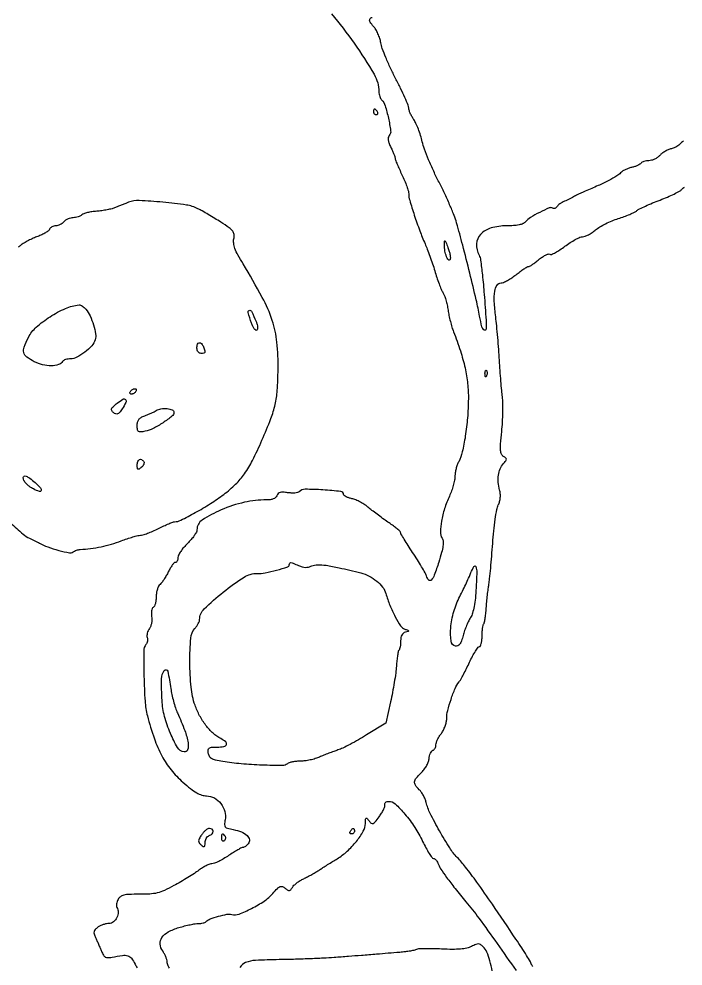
# Model space of a CAD drawing. Extents: x 163 to 1119, y 2 to 1130.
# Drawn here: x 629.5 to 874, y 378.3 to 727.2 of the extents above; entities that cross this region are included whole.
import ezdxf

# ---------------------------------------------------------------- set-up
doc = ezdxf.new("R2010")
doc.units = 0

msp = doc.modelspace()

# ---------------------------------------------------------------- linework, layer by layer
for points in [[(744.547069, 729.101029, -0.021566), (752.87647, 718.259377, -0.019891), (760.241526, 706.824216, -0.133897), (762, 700.375406, 0.044581), (762.074166, 699.545242, 0.036837), (762.295595, 698.684681, 0.038271), (762.620277, 697.920974, 0.076877), (763.006279, 697.393721, -0.12191), (764.307177, 695.237087, -0.022056), (765.501392, 690.675418, -0.018425), (766.322338, 686.034914, -0.210785), (765.825839, 684.290149, 0.125708), (765.474933, 683.549819, 0.081159), (765.445794, 682.596373, 0.057589), (765.748786, 681.391989, 0.025313), (766.408286, 679.88339, -0.009785), (767.01777, 678.599342, -0.012113), (767.532434, 677.379923, -0.010512), (767.915593, 676.343555, -0.083469), (768, 675.841459, 0.092893), (768.103253, 675.290491, 0.005577), (768.734375, 673.717967, 0.008207), (769.542354, 671.855045, 0.00596), (770.5, 669.807944, -0.012417), (771.457079, 667.691262, -0.014098), (772.265625, 665.616625, -0.013361), (772.852773, 663.825108, -0.072624), (773, 662.816828, 0.071653), (773.345492, 660.418332, 0.007438), (775.039372, 654.961792, 0.010069), (777.051702, 649.200054, 0.016661), (779.007727, 644.434322, -0.014044), (779.830879, 642.458263, -0.006304), (780.806023, 639.81973, -0.006235), (781.767217, 637.003726, -0.008437), (782.560873, 634.434322, 0.009477), (783.313461, 632.015722, 0.009815), (784.148954, 629.655707, 0.009575), (784.950637, 627.642887, 0.04116), (785.546295, 626.5, -0.051951), (786.075914, 625.428118, -0.017338), (786.627652, 623.765625, -0.017044), (787.115194, 621.869539, -0.018634), (787.456029, 620, 0.015652), (787.804511, 618.021751, 0.010635), (788.318998, 615.79375, 0.010725), (788.908157, 613.66214, 0.021073), (789.483523, 612, -0.0156), (792.016111, 604.934833, -0.023973), (793.717944, 598.665297, -0.026917), (794.673725, 592.864478, -0.030395), (794.948565, 587.226248, -0.017329), (794.625868, 580.323998, -0.017956), (793.82687, 573.542625, -0.018313), (792.707115, 567.714406, -0.063708), (791.381602, 564.12422, 0.03556), (790.856435, 562.915365, 0.022658), (790.412738, 561.446936, 0.022745), (790.107113, 559.959449, 0.038761), (790.006161, 558.695136, -0.049605), (789.865497, 557.311659, -0.018286), (789.404373, 555.402747, -0.017914), (788.745206, 553.340799, -0.020559), (787.966174, 551.425748, 0.030095), (786.194267, 546.820376, 0.033538), (785.062766, 542.197983, 0.034878), (784.65113, 538.226846, 0.149041), (785.261962, 535.95214, -0.122253), (785.652044, 534.754802, -0.052361), (785.59619, 533.061704, -0.03326), (785.100884, 530.668709, -0.010127), (784.039136, 527.121712, -0.010084), (782.398896, 522.352799, -0.095112), (781.289199, 520.506112, -0.447811), (780.358997, 520.507982, -0.105234), (779.486602, 522.042213, 0.048677), (778.989329, 523.203422, 0.007233), (777.730686, 525.420398, 0.008086), (776.158707, 528.001754, 0.006885), (774.419215, 530.67463, -0.004787), (772.725785, 533.253006, -0.007128), (771.298144, 535.543864, -0.003504), (770.133081, 537.505086, -0.133033), (770, 537.996417, 0.208782), (769.821196, 538.40596, 0.011562), (768.751562, 539.352406, 0.016282), (767.378418, 540.437355, 0.011061), (765.75, 541.585222, -0.007294), (763.891099, 542.874707, -0.004983), (761.81557, 544.39127, -0.005023), (759.843511, 545.893667, -0.010104), (758.32428, 547.125453, 0.029864), (756.883392, 548.202263, 0.022259), (755.178357, 549.218674, 0.022666), (753.479076, 550.034768, 0.046584), (752.07428, 550.483685, -0.0239), (750.89659, 550.802018, -0.035229), (749.90307, 551.201394, -0.038311), (749.188158, 551.619531, -0.246038), (749, 551.978762, 0.380625), (747.979718, 553.124862, 0.012678), (741.409371, 553.722238, 0.015148), (734.845223, 553.95223, 0.200142), (732.648326, 553.048326, -0.142901), (732.089413, 552.741887, -0.034556), (731.035532, 552.584167, -0.032672), (729.752535, 552.566014, -0.027432), (728.399737, 552.709983, 0.02504), (726.725468, 552.896265, 0.082817), (725.625727, 552.780899, 0.127995), (724.894375, 552.357888, 0.106753), (724.401709, 551.604454, -0.11684), (723.923174, 550.903527, -0.085022), (723.125297, 550.392673, -0.06685), (722.020353, 550.091191, -0.037948), (720.633989, 550.012078, 0.061214), (712.506488, 549.168538, 0.044865), (703.879052, 546.353836, 0.04468), (696.929471, 542.608248, 0.251926), (695, 539.021853, -0.126535), (694.783671, 538.180717, -0.02631), (693.971875, 536.874507, -0.026064), (692.839848, 535.418295, -0.022031), (691.5, 534, 0.024306), (690.160285, 532.568864, 0.027769), (689.028125, 531.074288, 0.028577), (688.222855, 529.717483, 0.120197), (688, 528.803833, -0.050865), (687.929602, 528.113614, -0.070817), (687.720032, 527.529876, -0.090909), (687.410723, 527.137368, -0.182505), (687.046917, 527, 0.205527), (686.581222, 526.800131, 0.029053), (685.892337, 525.985386, 0.029178), (685.1521, 524.868889, 0.021016), (684.454802, 523.545996, -0.01787), (683.723912, 522.13797, -0.017064), (682.88367, 520.763377, -0.017288), (682.059092, 519.601881, -0.056596), (681.407885, 518.923551, 0.103544), (680.866833, 518.243033, 0.040353), (680.413566, 517.123519, 0.037762), (680.10399, 515.792684, 0.038285), (680, 514.436572, -0.030645), (679.919007, 513.11633, -0.036534), (679.676656, 511.893017, -0.039604), (679.323858, 510.919821, -0.148649), (678.899256, 510.437737, 0.154688), (678.514037, 509.989814, 0.057719), (678.275627, 509.18509, 0.050168), (678.203018, 508.184815, 0.042219), (678.321989, 507.12872, -0.054166), (678.423312, 505.984744, -0.040921), (678.295189, 504.729053, -0.041831), (677.973311, 503.552727, -0.070578), (677.491417, 502.652801, 0.050294), (677.013692, 501.841268, 0.047024), (676.694682, 500.932403, 0.05039), (676.570024, 500.065958, 0.102508), (676.680559, 499.390066, -0.079481), (676.814034, 498.756952, -0.055414), (676.769033, 498.026897, -0.054845), (676.56304, 497.315514, -0.072788), (676.218965, 496.737265, 0.171241), (675.408742, 494.46765, 0.006097), (675.488681, 485.061717, 0.011298), (675.884392, 475.925711, 0.04727), (676.761939, 470.5, 0.019541), (679.311318, 462.076779, 0.039269), (682.087574, 455.714784, 0.046533), (685.460574, 450.599668, 0.043102), (689.80122, 446.052056, 0.014264), (692.660816, 443.67262, 0.035916), (694.90555, 442.15766, 0.049923), (696.807239, 441.303594, 0.0796), (698.561942, 441.014145, -0.127521), (701.40861, 440.262074, -0.100469), (703.830527, 438.170955, -0.09836), (705.282178, 435.257189, -0.1164), (705.387671, 432.188354, 0.032452), (705.156752, 430.45597, 0.192211), (705.432132, 429.602625, 0.15525), (706.259457, 429.071389, 0.019334), (708.368827, 428.590586, -0.047817), (711.37705, 427.722277, -0.094418), (713.46949, 426.396248, -0.160422), (714.299316, 424.875587, -0.222078), (713.912073, 423.394054, -0.032022), (713.408304, 422.860558, -0.034418), (712.851913, 422.409503, -0.036724), (712.324506, 422.094081, -0.116923), (711.927687, 422, 0.122092), (711.410823, 421.87188, 0.007834), (710.037555, 421.11875, 0.011086), (708.41813, 420.149185, 0.008009), (706.655107, 419, -0.015921), (704.830674, 417.8515, -0.018507), (703.024655, 416.88125, -0.017789), (701.451342, 416.177892, -0.096505), (700.538254, 416, 0.090539), (699.686129, 415.844424, 0.024486), (698.422529, 415.295028, 0.02395), (697.024698, 414.518668, 0.022786), (695.683278, 413.600096, -0.017065), (694.051274, 412.454902, -0.006265), (691.672588, 410.946243, -0.006202), (689.030513, 409.361491, -0.0074), (686.5, 407.935782, -0.017329), (683.000393, 406.186083, -0.04601), (680.364628, 405.262561, -0.046275), (677.61314, 404.839468, -0.017697), (673.735945, 404.743684, 0.009659), (670.030296, 404.711715, 0.051499), (668.026129, 404.447963, 0.100742), (666.796386, 403.877171, 0.111465), (665.939701, 402.88733, 0.044118), (665.592216, 402.072769, 0.045945), (665.398831, 401.220837, 0.050456), (665.375485, 400.457206, 0.121419), (665.547899, 399.922498, -0.150725), (666.003332, 398.170895, -0.102158), (665.492741, 396.158091, -0.106286), (664.252505, 394.572605, -0.175571), (662.672078, 394, 0.049787), (661.6559, 393.898564, 0.030607), (660.492684, 393.588902, 0.030506), (659.368125, 393.136651, 0.047038), (658.468354, 392.600518, 0.044616), (657.520114, 391.767934, 0.137586), (657.124083, 391.021185, 0.127548), (657.158875, 390.142128, 0.035969), (657.652713, 388.850518, -0.004854), (658.151962, 387.754398, -0.002581), (658.749848, 386.388228, -0.002568), (659.346554, 384.985609, -0.003987), (659.8454, 383.768982, 0.036494), (660.541383, 382.343141, 0.133706), (661.250944, 381.644131, 0.13808), (662.203043, 381.41351, 0.039934), (663.719912, 381.591188, -0.015447), (667.632991, 382.24493, -0.106545), (669.56365, 382.094723, -0.158692), (670.888755, 381.17901, -0.046795), (672.212379, 379.057544, 0.022938), (672.984982, 377.676858, 0.023022)], [(874.139846, 682.362672, -0.040579), (872.760811, 680.995558, -0.045945), (871.358764, 680.019563, -0.075163), (870.00973, 679.502137, 0.044093), (868.808146, 679.12473, 0.029709), (867.513961, 678.496591, 0.029959), (866.325162, 677.732657, 0.051087), (865.448705, 676.943319, -0.055698), (864.607363, 676.199502, -0.041217), (863.535126, 675.57085, -0.042007), (862.407739, 675.141429, -0.070107), (861.404029, 675, 0.037111), (860.487164, 674.931855, 0.041068), (859.621965, 674.72885, 0.045075), (858.924825, 674.431929, 0.131879), (858.547549, 674.076937, -0.121405), (858.141932, 673.679196, -0.028154), (857.287061, 673.236666, -0.027446), (856.217077, 672.825959, -0.023859), (855.05763, 672.512658, 0.032596), (853.855586, 672.165218, 0.0289), (852.657962, 671.652754, 0.030029), (851.633011, 671.062979, 0.074106), (850.988177, 670.485754, -0.087657), (849.683312, 669.379513, -0.013149), (846.660564, 667.720155, -0.013382), (842.727623, 665.825264, -0.008209), (838, 663.794052, 0.007895), (836.932968, 663.336399, 0.00625), (835.79375, 662.80915, 0.006323), (834.748805, 662.293245, 0.015631), (834, 661.881722, -0.012158), (833.273163, 661.475675, -0.005594), (832.308222, 660.980704, -0.005536), (831.28105, 660.48237, -0.007634), (830.347139, 660.059295, 0.027267), (829.474105, 659.621727, 0.025301), (828.630974, 659.081634, 0.026166), (827.931003, 658.52407, 0.073197), (827.528041, 658.045371, -0.078758), (827.208272, 657.673918, -0.090706), (826.803414, 657.441078, -0.100778), (826.377976, 657.38107, -0.123833), (825.996793, 657.501982, 0.24414), (824.715108, 657.597855, 0.015683), (821.20649, 655.964835, 0.022217), (817.806985, 654.057024, 0.080735), (815.94567, 652.434536, -0.125713), (815.083806, 651.80883, -0.043481), (813.599161, 651.36428, -0.033936), (811.581674, 651.087822, -0.017086), (809.012414, 651, 0.068878), (803.311379, 650.210909, 0.136652), (799.444199, 647.857454, 0.17869), (797.959796, 644.335011, 0.133184), (798.886366, 640.184259, -0.088677), (799.464919, 638.362759, -0.006029), (800.110295, 632.946561, -0.007314), (800.774784, 625.737331, -0.003241), (801.450835, 616.2049, -0.025581), (801.493832, 612.940086, -0.581938), (800.823907, 612.59238, -0.189579), (799.93664, 613.833189, -0.016113), (799.08901, 617.736529, 0.012158), (797.845125, 623.691337, 0.002866), (795.468588, 633.574951, 0.003119), (792.854427, 643.901394, 0.0061), (790.620182, 652.089441, 0.023964), (789.677155, 654.874359, 0.008285), (788.058417, 658.801336, 0.008209), (786.128758, 663.07666, 0.009442), (784.144247, 667.089441, -0.011525), (782.183677, 671.095735, -0.010216), (780.325843, 675.351273, -0.010313), (778.810535, 679.251474, -0.030647), (777.99432, 682, 0.018707), (777.370522, 684.300382, 0.016167), (776.548872, 686.664096, 0.016465), (775.663757, 688.75874, 0.044703), (774.860818, 690.15437, -0.02507), (774.148606, 691.287106, -0.024428), (773.546615, 692.495095, -0.025189), (773.124401, 693.606319, -0.078345), (773, 694.395381, 0.098674), (772.797211, 695.412947, 0.006149), (771.579746, 698.247211, 0.0089), (770.017125, 701.602767, 0.006475), (768.165093, 705.279949, -0.010486), (766.268321, 709.122375, -0.011016), (764.566701, 712.978857, -0.010722), (763.2452, 716.365203, -0.047473), (762.704694, 718.432334, 0.036497), (762.315109, 720.067911, 0.027583), (761.66112, 721.795152, 0.028192), (760.861144, 723.356562, 0.056146), (760.030454, 724.467583, -0.046175), (758.769933, 726.085378, -0.254078), (758.693118, 727.150521, -0.247015), (759.548723, 727.815693, -0.044151)], [(818.734375, 378.096588, -0.009599), (818.109257, 379.030994, -0.143579), (818, 379.403628, 0.138833), (817.878566, 379.832537, 0.001758), (816.373294, 382.258626, 0.004984), (814.58474, 385.056364, 0.003227), (812.462279, 388.259272, 0.001761), (803.777989, 401.084648, 0.00616), (798.048619, 409.263923, 0.009151), (793.91846, 414.791914, 0.028108), (790.851968, 418.315357, -0.05183), (788.071648, 421.833389, -0.012965), (784.30708, 428.123554, -0.012692), (780.880518, 434.578873, -0.056692), (779.415947, 438.599238, 0.038869), (779.013072, 439.840753, 0.026927), (778.377003, 441.173407, 0.027252), (777.622062, 442.394718, 0.049157), (776.859056, 443.288955, -0.049302), (775.467454, 444.920859, -0.182894), (775.144104, 446.209911, -0.148542), (775.732749, 447.560772, -0.029387), (777.581491, 449.487943, 0.044551), (778.592061, 450.607353, 0.033944), (779.494045, 451.991801, 0.034795), (780.165242, 453.417463, 0.065372), (780.46724, 454.652111, -0.035579), (780.66577, 455.740264, -0.043114), (781.009434, 456.718743, -0.04854), (781.436139, 457.462377, -0.159098), (781.885749, 457.79525, 0.117559), (782.313603, 458.060992, 0.068176), (782.679221, 458.547146, 0.06214), (782.930639, 459.168381, 0.061853), (783.022236, 459.833333, -0.079732), (783.163602, 460.644858, -0.027902), (783.612376, 461.744792, -0.026875), (784.249926, 462.920437, -0.028296), (785, 464, 0.047472), (785.750635, 465.173866, 0.031739), (786.387624, 466.637054, 0.031954), (786.827626, 468.14866, 0.053018), (786.977764, 469.466567, -0.059048), (787.350547, 472.422421, -0.020215), (788.561883, 476.574907, -0.019896), (790.090343, 480.58627, -0.066575), (791.526693, 483, 0.038519), (792.142727, 483.914623, 0.006631), (793.150467, 485.748437, 0.007186), (794.276401, 487.938609, 0.006366), (795.38652, 490.25, -0.012978), (796.480809, 492.4533, -0.019448), (797.558815, 494.310938, -0.014907), (798.526889, 495.742748, -0.241134), (799.029295, 496, 0.294192), (799.404941, 496.241966, 0.044606), (799.714856, 497.126042, 0.038119), (799.929718, 498.364282, 0.023907), (800, 499.833333, -0.013998), (800.042293, 501.343727, -0.018636), (800.170149, 502.710774, -0.016109), (800.352407, 503.820827, -0.148693), (800.57923, 504.245896, 0.148051), (800.824242, 504.703667, 0.009353), (801.098742, 506.222849, 0.013107), (801.34823, 508.075737, 0.009329), (801.534396, 510.162563, -0.005611), (801.722335, 512.462318, -0.004357), (801.976691, 514.960253, -0.004407), (802.254771, 517.285914, -0.010618), (802.51217, 519, 0.016593), (802.791752, 521.026385, 0.002924), (803.167961, 524.85, 0.003165), (803.554637, 529.340546, 0.002842), (803.899519, 534, -0.008722), (804.294374, 538.599233, -0.010476), (804.83158, 542.908026, -0.009283), (805.425106, 546.504569, -0.066433), (805.969432, 548.176258, 0.045497), (806.459059, 549.49089, 0.043609), (806.711613, 550.891234, 0.043764), (806.717, 552.309226, 0.046576), (806.472817, 553.676258, -0.044556), (805.953699, 556.516318, -0.057696), (806.015961, 559.161854, -0.064467), (806.649832, 561.474215, -0.083407), (807.821654, 563.331989, 0.018278), (808.721252, 564.41619, 0.155811), (808.933384, 565.002931, 0.233594), (808.721136, 565.476718, 0.045146), (807.923379, 566.023003, -0.163776), (807.16712, 566.858061, -0.084507), (806.824627, 568.241794, -0.037985), (806.82915, 570.609748, -0.006177), (807.243495, 575.191014, 0.011009), (807.52688, 578.70218, 0.009643), (807.671284, 582.38111, 0.009739), (807.672842, 585.709129, 0.028371), (807.499007, 588, -0.009707), (807.234579, 590.329065, -0.003054), (806.928078, 593.821875, -0.003049), (806.633587, 597.724271, -0.003375), (806.397404, 601.5, 0.004479), (806.141126, 605.456773, 0.003132), (805.784352, 609.9125, 0.003159), (805.388654, 614.178954, 0.006566), (805.015365, 617.5, -0.01727), (804.505003, 623.122251, -0.053003), (804.695539, 626.936218, -0.099218), (805.526825, 629.18825, -0.260513), (806.979073, 630, 0.101755), (807.891149, 630.187558, 0.023036), (809.321036, 630.88125, 0.022942), (810.92665, 631.851637, 0.020502), (812.5, 633, -0.00941), (814.003271, 634.149167, -0.01301), (815.39692, 635.11875, -0.009586), (816.583336, 635.866968, -0.136713), (817.060779, 636, 0.13543), (817.519778, 636.126648, 0.012854), (818.513504, 636.755428, 0.015684), (819.67492, 637.586724, 0.011729), (820.902804, 638.571669, -0.025481), (822.144338, 639.512662, -0.035711), (823.347092, 640.21127, -0.038793), (824.364521, 640.614431, -0.216621), (824.932024, 640.542012, 0.240388), (825.554353, 640.491022, 0.022993), (826.97751, 641.154162, 0.025313), (828.686776, 642.161725, 0.01718), (830.529091, 643.470343, -0.017607), (832.434871, 644.821596, -0.020549), (834.337325, 645.963163, -0.020003), (836.005692, 646.78843, -0.105226), (836.999871, 647, 0.091204), (837.910818, 647.167557, 0.028797), (839.178524, 647.73579, 0.027682), (840.548038, 648.546168, 0.027468), (841.823355, 649.504817, -0.040722), (843.340674, 650.583716, -0.018068), (845.497263, 651.763486, -0.017744), (847.883676, 652.854951, -0.022865), (850.150081, 653.676499, 0.012515), (852.311295, 654.409685, 0.013447), (854.381297, 655.234035, 0.013072), (856.116273, 656.033977, 0.060174), (857.04157, 656.638043, -0.058749), (858.029214, 657.286819, -0.008801), (860.174343, 658.313103, -0.009787), (862.764408, 659.435943, -0.008305), (865.54157, 660.522314, 0.010721), (868.279402, 661.608585, 0.013702), (870.749849, 662.731304, 0.011618), (872.75051, 663.765745, 0.103411), (873.50047, 664.405831, -0.121186), (874.567596, 665.253721, -0.04166)], [(626.302613, 541.642361, 0.009174), (630.978854, 537.443444, 0.075718), (633.39023, 535.924322, -0.007211), (634.307607, 535.508637, -0.005176), (635.32088, 535.018895, -0.005227), (636.276002, 534.532492, -0.011211), (637, 534.133295, 0.044315), (640.058201, 532.701946, 0.022717), (644.101584, 531.434535, 0.015695), (648.016935, 530.530419, 0.21844), (649.391874, 530.858993, -0.049777), (649.925047, 531.197159, -0.029779), (650.615113, 531.493983, -0.029602), (651.344722, 531.709713, -0.044811), (652, 531.801215, 0.020173), (655.824936, 532.144539, 0.018913), (659.693756, 532.799417, 0.018951), (663.493789, 533.743059, 0.020482), (667.112642, 534.95138, -0.009354), (669.297522, 535.73535, -0.010817), (671.407391, 536.397654, -0.009943), (673.211441, 536.882687, -0.060689), (674.167838, 536.999496, 0.07679), (675.105264, 537.14461, 0.01326), (676.807857, 537.734227, 0.014154), (678.78515, 538.542853, 0.012239), (680.813065, 539.5, -0.006845), (682.786442, 540.457569, -0.009247), (684.597897, 541.265625, -0.006707), (686.12673, 541.889923, -0.093841), (686.708074, 542, 0.116313), (689.044086, 542.550868, 0.010661), (694.35771, 545.347602, 0.014695), (700.010541, 548.699299, 0.020197), (704.869789, 552.059305, 0.031438), (709.239087, 555.80134, 0.046433), (712.515485, 559.637023, 0.037685), (715.468842, 564.577553, 0.013593), (718.929401, 572, 0.009813), (722.205562, 579.982443, 0.036338), (723.798648, 585.184224, 0.039244), (724.560265, 590.360226, 0.012833), (724.884228, 598.072425, 0.029474), (724.454669, 608.146685, 0.054729), (722.744239, 616.136568, 0.04383), (719.061381, 624.660308, 0.012961), (711.973695, 637, -0.01249), (710.083182, 640.284236, -0.036106), (709.001342, 642.673646, -0.053183), (708.524848, 644.565737, -0.086657), (708.578417, 646.216326, 0.077851), (708.658916, 647.827015, 0.139961), (708.167577, 649.044538, 0.074386), (706.853035, 650.29548, 0.011208), (703.822059, 652.323566, 0.004512), (701.553424, 653.740396, 0.003854), (699.137631, 655.193526, 0.003884), (696.920501, 656.48086, 0.011025), (695.3486, 657.331932, 0.082823), (691.122665, 658.680589, 0.013103), (682.441714, 659.70486, 0.012075), (673.705965, 660.291871, 0.101822), (669.831763, 659.666665, 0.002772), (668.758875, 659.252401, 0.001525), (667.45058, 658.734279, 0.00152), (666.126497, 658.200554, 0.002435), (665, 657.736083, -0.036452), (663.735854, 657.312841, -0.01423), (661.93824, 656.907569, -0.013998), (659.960226, 656.577611, -0.01691), (658.087626, 656.383138, 0.019915), (656.32231, 656.189079, 0.023187), (654.666584, 655.860891, 0.023029), (653.309791, 655.458824, 0.113295), (652.637626, 655.037626, -0.080772), (652.084741, 654.639397, -0.037727), (651.265146, 654.304803, -0.036106), (650.33229, 654.076522, -0.041978), (649.422445, 654, 0.059505), (648.497347, 653.889513, 0.04386), (647.51886, 653.559375, 0.0446), (646.635845, 653.074446, 0.071804), (646, 652.5, -0.060264), (645.393169, 651.925899, -0.043957), (644.600693, 651.440625, -0.044601), (643.75359, 651.109673, -0.070946), (642.984544, 651, 0.065328), (642.2717, 650.906463, 0.061845), (641.592776, 650.631765, 0.066424), (641.048405, 650.225898, 0.108188), (640.732939, 649.746432, -0.137729), (640.307277, 649.174894, -0.027947), (639.254645, 648.453144, -0.027526), (637.895076, 647.727757, -0.02276), (636.37595, 647.104077, 0.019281), (634.717427, 646.436609, 0.014299), (632.938008, 645.577562, 0.014501), (631.302918, 644.668612, 0.03136), (630.115141, 643.857644, -0.023712), (629.107205, 643.146635, -0.024802)], [(684.925965, 377.598451, -0.043459), (684.440625, 378.365374, -0.044534), (684.109275, 379.175282, -0.074974), (684, 379.899938, 0.069819), (683.888294, 380.696004, 0.027213), (683.524022, 381.74837, 0.026296), (682.999845, 382.861125, 0.029559), (682.379651, 383.86836, -0.132552), (681.448762, 386.438919, -0.17394), (682.087108, 388.83314, -0.120311), (684.419378, 390.904979, -0.049588), (688.357761, 392.513603, -0.010464), (690.431859, 393.082595, -0.010512), (692.524813, 393.563371, -0.010379), (694.36564, 393.905984, -0.040837), (695.514835, 394, 0.028862), (696.388868, 394.050495, 0.030409), (697.235884, 394.201318, 0.031923), (697.9443, 394.421109, 0.105573), (698.352005, 394.685338, -0.106431), (699.874608, 395.668459, -0.022001), (702.923472, 396.669618, -0.021773), (706.04469, 397.399592, -0.110948), (707.815628, 397.337963, 0.155588), (710.49822, 397.480066, 0.02782), (715.141279, 399.538222, 0.030952), (719.76929, 402.279514, 0.064189), (722.906977, 405.058483, -0.013436), (724.625231, 406.922905, -0.100563), (725.613325, 407.597231, -0.196447), (726.474719, 407.606229, -0.078967), (727.506616, 406.994509, 0.028063), (728.476517, 406.277468, 0.176299), (729.066194, 406.138472, 0.200708), (729.56282, 406.418665, 0.037709), (730.151829, 407.30682, -0.073795), (730.739314, 408.067661, -0.027347), (731.767128, 408.953361, -0.026389), (733.011673, 409.811796, -0.028784), (734.305053, 410.507496, 0.010903), (735.719931, 411.204539, 0.006958), (737.335163, 412.073305, 0.00699), (738.89567, 412.969633, 0.012915), (740.1338, 413.747913, -0.004366), (741.414572, 414.583883, -0.001901), (743.129617, 415.672897, -0.001881), (744.960885, 416.816368, -0.002505), (746.6338, 417.840673, 0.049714), (750.304178, 420.594833, 0.038448), (753.717532, 424.252571, 0.039029), (756.254138, 427.992536, 0.127158), (757.031803, 430.858138, -0.008139), (757.076844, 432.448443, -0.234367), (757.269087, 432.796183, -0.383854), (757.581175, 432.756123, -0.015118), (758.368029, 431.782846, 0.060125), (759.189817, 430.934924, 0.273024), (759.84313, 430.837596, 0.126089), (760.595055, 431.392802, 0.010973), (762.067919, 433.282846, 0.022217), (762.964771, 434.606212, 0.027029), (763.678782, 435.922148, 0.027284), (764.147919, 437.068221, 0.138611), (764.187857, 437.75, -0.143108), (764.219936, 438.225715, -0.128336), (764.502585, 438.632812, -0.10509), (765.004156, 438.906311, -0.072578), (765.646188, 439, -0.19147), (767.99228, 438.067399, -0.028165), (771.573686, 434.282347, -0.0307), (775.198203, 429.41489, -0.032941), (778.106415, 424.25, 0.011922), (779.325437, 421.854997, 0.017986), (780.510127, 419.835938, 0.013027), (781.567703, 418.265412, 0.242624), (782.082467, 418, -0.146059), (782.504755, 417.873953, -0.060622), (782.964274, 417.485937, -0.052915), (783.388431, 416.919496, -0.046004), (783.707768, 416.25, 0.056098), (784.740044, 414.193444, 0.012835), (786.949721, 410.983921, 0.011241), (790.032037, 406.938561, 0.005762), (794.067515, 402, -0.015653), (798.807479, 395.959292, -0.004954), (805.505075, 386.658816, -0.001287), (812.533254, 376.637865, -0.153452)], [(803.719177, 376.501904, 0.032202), (802.907919, 380.242091, 0.03324), (801.746011, 383.48103, 0.093902), (800.398304, 385.458839, 0.049875), (799.461176, 386.225581, 0.141026), (798.662739, 386.4777, 0.104969), (797.707771, 386.300449, 0.021142), (796.132084, 385.568303, -0.064487), (794.399947, 384.939058, -0.032441), (792.097681, 384.579795, -0.024447), (789.086398, 384.456098, -0.010737), (785.096289, 384.573058, 0.007179), (781.848271, 384.691404, 0.010162), (778.955147, 384.696433, 0.006635), (776.54858, 384.619746, 0.127801), (775.839827, 384.401008, -0.087664), (775.199695, 384.146301, -0.009589), (773.636973, 383.854445, -0.011493), (771.747189, 383.583367, -0.009046), (769.68963, 383.374022, -0.000217), (761.147158, 382.664474, -0.000726), (755.545854, 382.20985, -0.00096), (750.823655, 381.842592, -0.000671), (745.5, 381.446023, -0.006232), (741.582202, 381.208515, -0.002558), (736.262125, 380.979766, -0.00253), (730.548009, 380.792301, -0.003241), (725.285959, 380.680444, 0.008692), (716.542712, 380.399198, 0.08451), (712.938856, 379.600269, 0.161924), (710.834922, 377.799765, 0.055206)]]:
    msp.add_lwpolyline(points, format="xyb")
for points in [[(760, 693, 0.105053), (760.081062, 692.618444, 0.099167), (760.311086, 692.29375, 0.09642), (760.654762, 692.076123, 0.093332), (761.059017, 692, 0.108972), (761.413961, 692.078288, 0.182303), (761.6254, 692.29375, 0.161196), (761.656512, 692.6179, 0.082592), (761.5, 693, 0.029505), (761.231006, 693.382774, 0.035638), (760.933975, 693.70625, 0.038439), (760.65171, 693.934461, 0.151918), (760.440983, 694, 0.210953), (760.272352, 693.92554, 0.081139), (760.129539, 693.70625, 0.061769), (760.032345, 693.382849, 0.042167)], [(788.195848, 638.566376, -0.508793), (787.591136, 638.503003, -0.093575), (786.898042, 639.640368, -0.04857), (786.332826, 641.734506, -0.042244), (786.146363, 644, -0.01266), (786.183672, 645.349683, -0.604285), (786.379505, 645.439666, -0.137425), (786.671019, 645.049147, -0.003603), (787.444428, 643, -0.020571), (787.899582, 641.591514, -0.02589), (788.19822, 640.253873, -0.025563), (788.329249, 639.136879, -0.148763)], [(654.138069, 620.25, -0.066226), (655.641957, 617.845925, -0.033596), (656.899998, 614.499341, -0.032458), (657.667972, 611.182301, -0.118032), (657.512696, 609.040003, -0.107301), (656.244617, 606.830975, -0.043459), (653.688193, 604.45403, -0.043286), (650.79686, 602.577632, -0.122897), (648.482292, 602, 0.03592), (647.535463, 601.931892, 0.040301), (646.644955, 601.72885, 0.044204), (645.929297, 601.432092, 0.134754), (645.547549, 601.076937, -0.179359), (644.001218, 599.871167, -0.074144), (641.341231, 599.443765, -0.063151), (638.167084, 599.80988, -0.057758), (635.081024, 600.958665, -0.041751), (632.308325, 602.678513, -0.176631), (631.250341, 604.2846, -0.149707), (631.384253, 606.362071, -0.027549), (632.956984, 609.915682, -0.092118), (635.853168, 613.682546, -0.040218), (640.887053, 617.519071, -0.040139), (646.58323, 620.561731, -0.076354), (651.595012, 621.883999, -0.12608), (652.116143, 621.807744, -0.043772), (652.793728, 621.451862, -0.040138), (653.503122, 620.911075, -0.037008)], [(716.772358, 615.785711, -0.032172), (717.150386, 614.7072, -0.04618), (717.332057, 613.711728, -0.055808), (717.313808, 612.928148, -0.224259), (717.059702, 612.536898, -0.31083), (716.649442, 612.557079, -0.068831), (716.126516, 613.084126, -0.048876), (715.580457, 613.982103, -0.02832), (715.097411, 615.15041, -0.011748), (713.838783, 619.053618, -0.392674), (714.238806, 619.861187, -0.389296), (715.080439, 619.52507, -0.011726)], [(697.393011, 606.418213, -0.013436), (697.9112, 604.951151, -0.168163), (697.899279, 604.370956, -0.274596), (697.534289, 604.075161, -0.036287), (696.5, 604, -0.130775), (695.924246, 604.153209, -0.10214), (695.4375, 604.583333, -0.08892), (695.111864, 605.230589, -0.072314), (695, 606, -0.07973), (695.220756, 607.375605, -0.276633), (695.874973, 607.941099, -0.272501), (696.691681, 607.634558, -0.07847)], [(801.683114, 595.8125, -0.054073), (801.461564, 595.395823, -0.470617), (801.279315, 595.37858, -0.168741), (801.137993, 595.670344, -0.018894), (801.078947, 596.416667, -0.028489), (801.089945, 597.112848, -0.077125), (801.200665, 597.592839, -0.208169), (801.385309, 597.77538, -0.296942), (801.604167, 597.729167, -0.126455), (801.797407, 597.402231, -0.060344), (801.876576, 596.916927, -0.05415), (801.839148, 596.359369, -0.051402)], [(672.5, 590, -0.064269), (672.189439, 589.617474, -0.051777), (671.769763, 589.29375, -0.053414), (671.310186, 589.073533, -0.085235), (670.881966, 589, -0.117858), (670.550471, 589.079239, -0.186277), (670.357263, 589.29375, -0.154201), (670.338175, 589.617617, -0.076764), (670.5, 590, -0.064269), (670.810561, 590.382526, -0.051777), (671.230237, 590.70625, -0.053414), (671.689814, 590.926467, -0.085235), (672.118034, 591, -0.117858), (672.449529, 590.920761, -0.186277), (672.642737, 590.70625, -0.154201), (672.661825, 590.382383, -0.076764)], [(667.43654, 583.543492, -0.022995), (666.483808, 582.225813, -0.124579), (665.78745, 581.695434, -0.200688), (665.10337, 581.6907, -0.076028), (664.268027, 582.192521, -0.081708), (663.61788, 582.941284, -0.235741), (663.558547, 583.606653, -0.116134), (664.097365, 584.385315, -0.015179), (665.644494, 585.698755, -0.033364), (667.75917, 587.166776, -0.369932), (668.697724, 587.0071, -0.298603), (668.819279, 585.938741, -0.028253)], [(686.5, 582.324956, -0.228704), (685.793534, 580.861245, -0.022154), (682.512931, 578.48362, -0.028288), (678.844633, 576.352566, -0.068188), (675.8848, 575.32696, -0.023589), (674.21545, 575.074276, -0.183547), (673.467741, 575.273179, -0.20855), (673.094009, 575.901576, -0.031344), (673, 577.399751, -0.056557), (673.149478, 578.717005, -0.106168), (673.601415, 579.683163, -0.099784), (674.432723, 580.416423, -0.045857), (675.75, 581.024152, 0.012048), (676.912812, 581.468088, 0.009891), (678.132813, 581.996272, 0.010022), (679.234915, 582.526473, 0.025936), (680, 582.964839, -0.106087), (681.749058, 583.624747, -0.06196), (683.998307, 583.682419, -0.069831), (685.888515, 583.224734, -0.307638)], [(675.429973, 564.113307, -0.165938), (675.528516, 563.682148, -0.078442), (675.379611, 563.124078, -0.064546), (675.018024, 562.529284, -0.050777), (674.48899, 561.990862, -0.028529), (673.680821, 561.394552, -0.286403), (673.279829, 561.386223, -0.241254), (673.04875, 561.754609, -0.021696), (673, 562.877555, -0.080485), (673.212086, 564.186567, -0.197273), (673.836674, 564.912066, -0.258637), (674.651289, 564.882954, -0.119392)], [(635.365384, 556.417116, -0.022705), (637.347706, 554.507606, -0.250172), (637.630581, 553.4792, -0.452949), (636.96932, 553.119382, -0.033184), (634.835646, 554.068684, -0.033951), (633.251858, 555.045901, -0.052491), (632.050125, 556.111859, -0.064219), (631.285487, 557.201119, -0.116365), (631.015313, 558.25, -0.297999), (631.351917, 558.788296, -0.210922), (632.086188, 558.800765, -0.064791), (633.413027, 558.026601, -0.01593)], [(732.452947, 525.839485, 0.03987), (733.751455, 525.368685, 0.060715), (734.936624, 525.193379, 0.063745), (736.086203, 525.31075, 0.049657), (737.276298, 525.716121, -0.106825), (739.386451, 526.176225, -0.035982), (742.545552, 525.954427, -0.021156), (747.326226, 525.063071, -0.004802), (755.346655, 523.13224, -0.056535), (758.425857, 521.977444, -0.053678), (761.226957, 520.146248, -0.057347), (763.386787, 517.918742, -0.095724), (764.552838, 515.591833, 0.02659), (766.038433, 511.209537, 0.026621), (767.980254, 507.011423, 0.0241), (769.992074, 503.614188, 0.167985), (771.5, 502.455715, -0.00739), (772.693456, 502.03757, -0.255933), (772.882605, 501.820996, -0.387723), (772.76536, 501.617622, -0.011782), (771.75, 501.320679, 0.107949), (771.00516, 500.936668, 0.096004), (770.450844, 500.262699, 0.078382), (770.111834, 499.305623, 0.046028), (770, 498.093343, -0.019718), (769.956602, 496.993274, -0.023974), (769.826186, 495.970272, -0.023564), (769.638078, 495.136348, -0.129828), (769.408294, 494.741627, 0.147302), (769.158676, 494.276891, 0.009774), (768.882859, 492.768458, 0.013449), (768.633802, 490.926637, 0.009619), (768.450486, 488.855363, -0.016319), (768.187511, 486.277749, -0.006744), (767.671116, 482.809203, -0.006664), (767.017137, 479.101976, -0.008526), (766.31141, 475.707602), (764.538436, 467.854399), (757.456663, 463.440523, -0.009303), (754.493221, 461.669179, -0.009111), (751.445411, 459.996533, -0.009034), (748.719251, 458.626675, -0.033678), (746.937445, 457.914509, 0.008553), (745.378169, 457.380395, 0.004956), (743.522202, 456.688088, 0.004952), (741.674217, 455.956723, 0.008304), (740.138137, 455.301185, -0.032503), (738.586868, 454.72615, -0.019879), (736.695118, 454.242608, -0.019894), (734.775169, 453.911628, -0.033127), (733.138137, 453.805565, 0.024353), (731.65808, 453.735705, 0.025734), (730.219187, 453.522184, 0.026492), (729.006824, 453.210363, 0.096123), (728.310159, 452.833048, -0.175705), (726.449447, 452.174491, -0.006796), (719.037939, 452.332249, -0.013012), (711.241471, 452.807625, -0.019701), (704.5, 453.663754, -0.015976), (701.845055, 454.195486, -0.07416), (700.395559, 454.770508, -0.129354), (699.59234, 455.569869, -0.097671), (699.180449, 456.75, -0.058505), (699.150873, 457.971808, -0.221672), (699.526717, 458.614797, -0.134357), (700.41706, 458.928174, -0.017831), (702.430449, 459, 0.03689), (704.929281, 459.184617, 0.261177), (705.856671, 459.902047, 0.335731), (705.607526, 460.892671, 0.048513), (703.75, 462.108703, -0.065648), (700.961528, 464.073413, -0.04254), (698.294692, 466.98902, -0.040172), (695.994123, 470.534879, -0.040504), (694.297443, 474.393465, -0.059113), (692.851987, 481.005792, -0.023867), (692.395134, 490.246254, -0.018992), (692.718546, 499.150676, -0.166843), (694.25, 502.723753, 0.030846), (694.919729, 503.562373, 0.030253), (695.485937, 504.482302, 0.03171), (695.880872, 505.348355, 0.091364), (696, 505.994853, -0.201929), (697.630499, 509.867533, -0.024745), (704.666627, 516.09264, -0.026768), (712.345308, 521.589755, -0.149092), (717.170222, 522.934371, 0.053514), (720.164643, 523.182602, 0.01931), (724.331037, 524.150448, 0.010644), (728.409097, 525.359192, 0.326225), (729, 526.168477, -0.148306), (729.171341, 526.733431, -0.275912), (729.589253, 526.931933, -0.075927), (730.457808, 526.713338, -0.007352)], [(797.810263, 517.606606, -0.012543), (797.520484, 513.876117, -0.02094), (797.067167, 510.760429, -0.024472), (796.48118, 508.316061, -0.074089), (795.76638, 506.766203, 0.033388), (795.071137, 505.532812, 0.014172), (794.300046, 503.797718, 0.013949), (793.57876, 501.892768, 0.017759), (793.026105, 500.096945, -0.020071), (792.395223, 498.080135, -0.071904), (791.765143, 496.889888, -0.130718), (791.051162, 496.312039, -0.156182), (790.194585, 496.216926, -0.322297), (788.565633, 497.972689, -0.052908), (788.474023, 502.881158, -0.047484), (789.579149, 508.887692, -0.049267), (791.790269, 514.5, 0.0043), (793.044406, 516.998828, 0.004166), (794.268937, 519.545312, 0.004116), (795.309136, 521.80349, 0.01531), (795.908493, 523.25, -0.045455), (797.021766, 525.536856, -0.638384), (797.702539, 525.462063, -0.087467), (798.028346, 523.314306, -0.007124)], [(685.373296, 480.548067, 0.020966), (685.752095, 478.357247, 0.013628), (686.363843, 475.861645, 0.013709), (687.095502, 473.454344, 0.025232), (687.841312, 471.548067, -0.01555), (690.521729, 465.069449, -0.048822), (691.747375, 460.52847, -0.116701), (691.578282, 457.981451, -0.380648), (690.25, 457.176676, -0.215509), (687.864939, 458.833795, -0.03424), (685.21903, 464.03495, -0.036828), (683.085603, 470.293695, -0.049654), (682.158473, 476.201214, -0.015123), (681.950393, 484.14096, -0.159521), (682.958981, 487.180209, -0.640891), (684.233623, 486.914001, -0.023937)], [(696.652046, 426.591707, 0.019879), (695.817986, 425.201188, 0.117738), (695.59646, 424.38855, 0.173225), (695.810078, 423.724664, 0.055988), (696.537036, 422.969263, 0.028656), (697.321915, 422.390445, 0.27655), (697.719137, 422.375138, 0.248238), (697.949527, 422.724451, 0.02411), (698, 423.770566, -0.068517), (698.112006, 424.584084, -0.062865), (698.440625, 425.363066, -0.066715), (698.926372, 425.99153, -0.103657), (699.5, 426.361626, 0.102748), (700.552175, 427.037799, 0.190057), (700.959597, 427.952099, 0.258093), (700.589324, 428.696453, 0.152167), (699.61501, 429, 0.127429), (698.973438, 428.833791, 0.043906), (698.173331, 428.292564, 0.040217), (697.358117, 427.51325, 0.036886)], [(704, 425.440983, 0.067432), (704.074611, 424.890269, 0.140899), (704.298542, 424.524436, 0.190788), (704.63036, 424.397824, 0.136093), (705.016312, 424.510081, 0.090427), (705.360589, 424.820631, 0.095498), (705.565079, 425.22714, 0.099685), (705.598899, 425.665803, 0.108373), (705.457295, 426.069098, 0.050477), (704.86686, 426.838655, 0.315493), (704.407182, 426.933879, 0.25701), (704.085158, 426.519563, 0.039415)], [(753, 428, -0.105053), (752.918938, 427.618444, -0.099167), (752.688914, 427.29375, -0.09642), (752.345238, 427.076123, -0.093332), (751.940983, 427, -0.108972), (751.586039, 427.078288, -0.182303), (751.3746, 427.29375, -0.161196), (751.343488, 427.6179, -0.082592), (751.5, 428, -0.029505), (751.768994, 428.382774, -0.035638), (752.066025, 428.70625, -0.038439), (752.34829, 428.934461, -0.151918), (752.559017, 429, -0.210953), (752.727648, 428.92554, -0.081139), (752.870461, 428.70625, -0.061769), (752.967655, 428.382849, -0.042167)]]:
    msp.add_lwpolyline(points, format="xyb", close=True)

doc.saveas('drawing.dxf')
